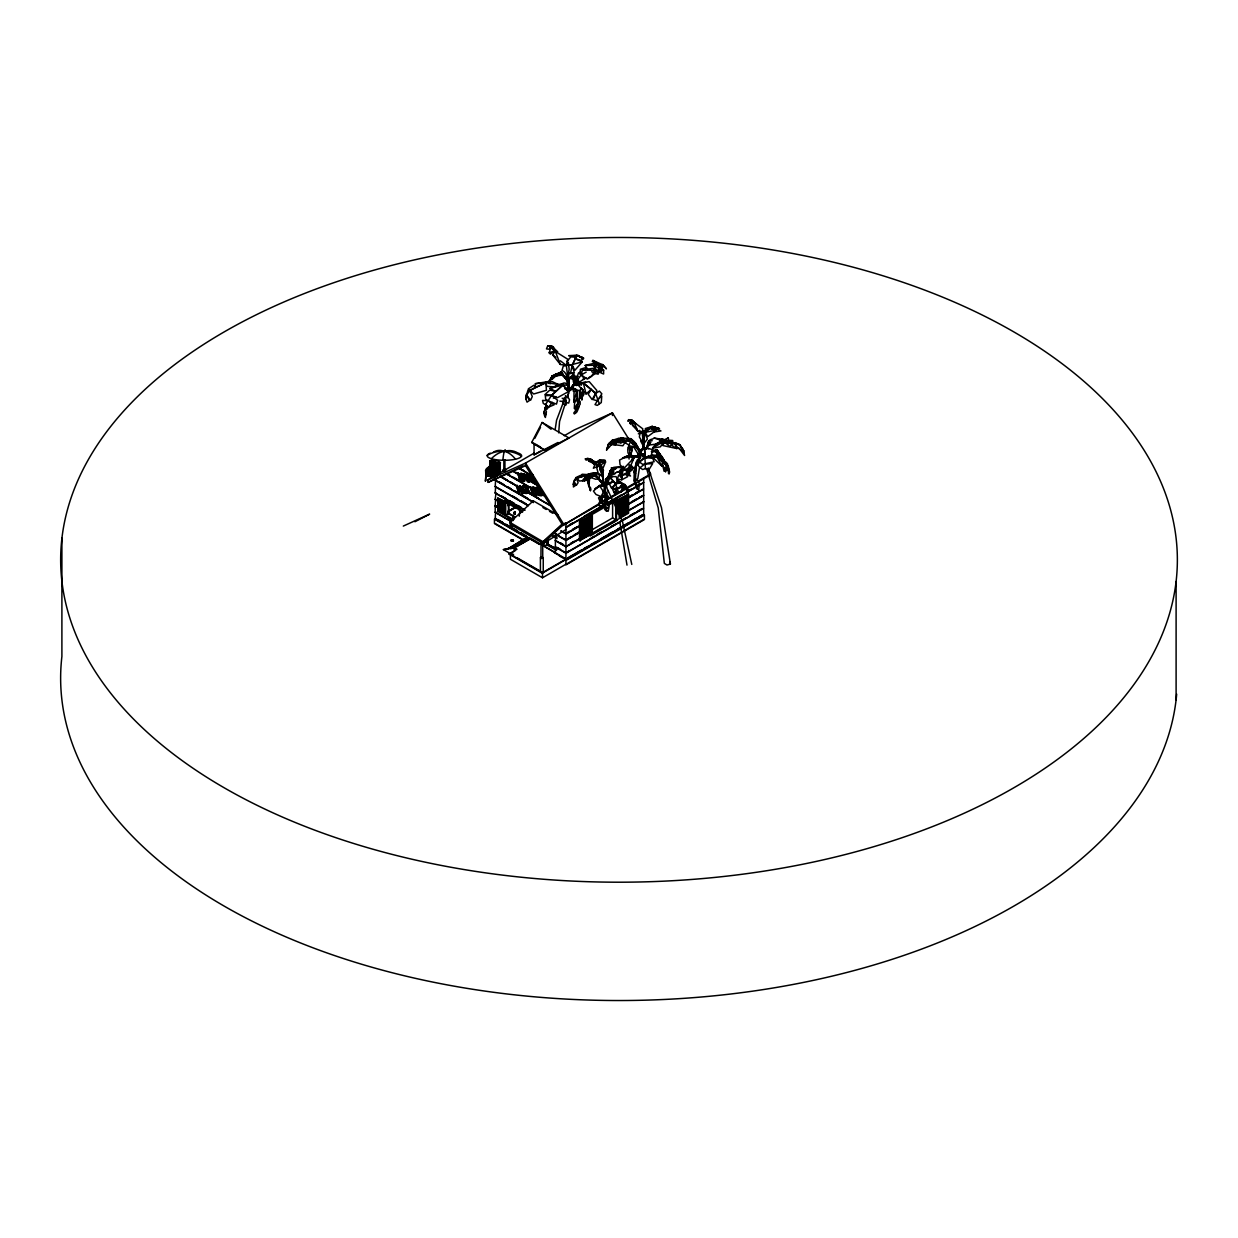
<?xml version="1.0" encoding="UTF-8"?>
<svg xmlns="http://www.w3.org/2000/svg" width="1238" height="1238" viewBox="0 0 1238 1238"><rect width="100%" height="100%" fill="white"/><g stroke="black" fill="none" stroke-linecap="round" stroke-linejoin="round"><path stroke-width="1.5" d="M603.633 370.193L600.801 369.853L598.898 367.593L600.028 366.68L603.633 370.193L603.618 374.015L600.755 372.824L602.225 370.023L594.859 370.827L591.485 376.429L587.369 379.091L581.21 374.944L580.715 372.081L578.517 372.886L575.33 382.062L569.171 390.635L581.21 374.944L586.193 372.127M529.415 481.938C524.076 467.531 531.659 479.694 528.719 481.876L526.413 474.139L527.79 474.015L530.081 478.673L530.514 474.278M575.794 412.765L577.759 403.542L577.527 398.822L573.906 401.979L574.03 391.812L577.883 390.403L573.024 388.252C562.191 397.104 574.54 383.393 576.722 390.883L579.523 390.295L579.353 400.524L574.726 408.586L575.685 409.995L579.338 406.327L576.954 411.898L574.401 413.987L573.767 413.059L580.189 404.253L580.142 401.514L574.308 408.432L574.633 402.69L577.527 398.822L576.722 390.883L573.256 391.146L573.024 388.252M558.972 384.801L552.055 381.536L545.85 382.573L546.438 390.279L533.64 394.009L528.347 388.871L533.888 385.235L535.358 387.401L549.285 381.381L535.404 383.672L535.358 387.401L529.802 390.543L526.506 395.247L525.841 398.946L527.048 402.133L529.431 400.508L526.336 394.365L525.841 398.946M595.555 463.167L593.373 468.243L599.424 465.674L602.968 468.304L605.599 461.929L596.639 467.422L598.14 473.071L601.622 475.717L603.494 470.27L599.424 465.674L599.393 461.867L604.484 461.48L605.367 460.381L599.517 460.226L599.424 465.674L604.717 485.652M527.419 475.268L530.653 479.988L531.117 475.361M665.549 467.685L665.58 472.018L665.332 467.887M639.876 461.155L638.05 464.931L636.332 463.554L634.413 481.783L635.496 484.925L639.071 485.977L638.762 489.877L637.199 489.01L635.419 479.493L636.409 461.697L633.856 472.746L635.62 473.659L634.135 474.51L634.042 480.978L637.771 478.564L639.551 467.206L636.332 463.554L637.028 460.304L639.798 457.642L636.332 463.554L633.856 472.746M514.08 512.609C513.29 514.049 516.138 514.621 514.265 513.043M599.285 403.619L595.586 393.452L591.284 389.382L586.054 393.932L578.533 385.467L583.33 382.929L591.284 389.382L588.189 394.226L592.135 399.611L595.586 393.452L599.409 391.084L601.854 393.839L595.014 404.594L597.304 405.383L601.281 402.598L601.761 396.145L596.515 400.617L593.219 399.595L596.84 390.481L589.242 381.66L574.215 383.95L576.521 385.544L585.651 382.31L574.215 383.95L568.691 390.775L568.629 373.582L570.966 372.994M602.272 495.076L602.132 498.728L602.736 495.618M621.739 479.802L621.584 475.33L626.103 474.433L627.681 476.661L621.739 479.802L617.437 479.044L618.644 475.005L621.662 477.574L623.256 468.49L620.068 464.761L619.573 460.072L628.904 455.29L637.585 456.389L622.544 457.921L628.904 455.29L638.947 457.58M514.219 512.934C512.996 514.776 515.673 511.201 514.002 512.47M589.505 479.029L589.242 482.82L587.385 480.298L590.418 490.65L587.385 480.298L588.127 480.978L590.48 476.615M548.96 381.846L552.272 375.919L552.55 378.936L555.847 375.996L555.475 374.108L557.007 375.795L563.275 374.835L561.247 372.065L552.272 375.919L552.04 379.246L549.455 380.608L552.272 375.919L561.247 372.065L566.462 379.385L568.737 390.434M599.285 478.394L590.511 473.612L594.611 472.746L604.593 486.286L599.161 478.673L599.501 475.299L596.778 473.164L588.267 473.875L584.955 479.787L583.918 478.642L582.433 480.839L588.514 479.895L588.096 478.611L585.357 478.533L584.553 481.04M491.393 458.694L491.393 458.694A28.753 21.185 -72.7 0 1 503.247 451.545L505.537 451.034A28.753 21.185 -72.7 0 1 517.53 452.829A17.224 4.534 0 0 1 516.617 458.942A17.224 4.534 0 0 1 493.374 459.236A17.224 4.534 0 0 1 490.248 453.17M580.003 374.387L580.39 369.264L585.141 367.748L587.369 369.574M605.49 484.677L606.62 479.23L609.467 477.187L609.761 478.735M515.178 514.11C515.472 513.94 512.733 512.811 515.225 514.358M558.678 432.851L559.561 421.493L565.735 402.211M598.743 461.851L593.575 464.095L599.517 460.226L600.461 461.109L604.546 460.505L599.517 460.226L599.393 461.867L605.599 461.929M485.219 481.056L486.395 472.018M485.59 481.087L486.41 472.08M568.165 390.806L569.31 378.673M643.621 449.239L643.327 431.01L640.046 432.913L639.35 436.937L643.528 444.086L643.868 449.286M581.117 387.865L583.16 389.985L581.798 400.075L582.665 394.845L580.312 390.79L580.885 388.423L583.16 389.985L583.64 394.984L583.021 390.635M500.477 469.929L488.84 467.33L485.606 472.127L486.828 472.359L489.552 467.593L499.889 470.347L499.904 469.496L496.515 474.293L497.738 474.525L500.462 469.31L489.567 467.036L489.629 466.2L500.013 468.258L496.515 473.845L497.738 474.077M564.079 398.249L562.888 401.499L559.886 401.127M630.962 470.719L631.086 469.728L622.76 469.651L621.584 475.33L630.962 470.719L622.76 469.651L623.256 468.49L620.548 469.465L619.929 473.628L621.662 477.574M650.832 442.368L646.298 449.115L648.697 441.084L651.157 439.304M555.197 429.276L556.574 420.193L564.389 399.626M502.891 460.103L502.876 460.149A28.753 2.306 -88.7 0 1 504.268 451.684L504.346 451.468M643.11 448.744L644.921 432.371L652.07 426.476L659.483 428.503L655.892 429.307L649.424 428.178L656.48 430.097L647.784 436.581L644.921 432.371L638.344 433.826L652.07 426.476L658.771 428.456L652.07 426.476L645.308 428.565L645.756 429.586M546.19 404.656L543.946 413.09L545.385 417.469L545.726 415.411L544.055 411.991L546.654 405.399M515.503 459.205L515.503 459.205A28.753 17.92 77.4 0 0 505.367 451.591L504.748 451.421M568.041 375.687L569.155 369.311L568.319 362.316L566.354 365.396L567.561 375.578M616.06 487.695L615.781 489.242L611.51 487.401M618.505 492.244L621.228 491.95L622.358 487.014L615.518 489.397L612.562 488.36L615.487 483.826L620.764 482.959L622.884 485.311L617.452 488.484L614.156 492.569L616.524 493.482L618.505 492.244L615.487 483.826L613.274 480.963L607.997 484.135L609.375 476.661L616.075 476.599L618.598 482.356L615.487 483.826L611.557 488.283L609.576 484.337L613.274 480.963L609.375 476.661L605.413 479.369L609.375 476.661L612.408 476.723M629.6 443.529L627.743 449.193L627.991 453.093L631.163 453.634L631.844 451.127L628.981 446.779L628.393 447.692L629.183 444.396M544.534 415.813L544.612 412.44L543.946 413.09L546.113 414.699L546.407 411.527L544.72 408.525L546.438 405.476M594.457 475.237L581.968 474.494L581.535 476.584L575.701 478.193L574.138 480.654L573.395 486.952L575.438 485.513L573.952 481.582L572.915 484.584M570.393 373.675L572.204 365.318L576.784 355.538L582.758 357.643L576.784 355.538L568.66 355.677L578.161 355.476L583.5 358.68L581.473 358.432M605.599 484.94L606.574 479.71M669.681 472.282L668.226 465.875L668.505 473.659L669.325 473.86L668.768 469.326L664.821 461.944L657.192 454.346L653.757 458.308L661.757 465.968L662.655 461.867L656.032 456.482L650.569 455.909M642.893 456.899L635.156 443.204L630.776 438.701L623.441 438.206L612.315 443.684L612.655 442.136L610.055 444.318L615.642 444.782L616.122 443.173L613.429 442.322L611.201 445.046M511.526 526.893L511.913 525.655L513.058 526.661M513.43 518.072L514.281 518.722M511.371 540.016L513.089 540.279L511.217 539.969L511.402 541.269L513.507 540.836L511.573 539.985M540.913 543.652L542.708 543.513L542.739 557.409L541.826 557.936L540.944 557.549L541.037 543.915M542.971 542.523L542.615 543.915M565.596 395.974L566.168 402.52L568.722 403.077L569.542 399.719L568.474 397.955L566.045 397.058L563.507 398.76L562.176 398.234M599.888 501.111L598.511 497.893L600.956 496.531L602.767 503.727L599.888 501.111L600.956 496.531L595.989 494.488L593.451 491.099L599.501 485.59L606.063 484.785L599.501 485.59L594.874 488.917L601.668 485.296L604.933 486.426L601.668 485.296M602.225 370.023L595.602 373.783L594.859 370.827L596.066 370.456L593.729 366.324L594.89 365.38L600.801 369.853L596.066 370.456L592.816 368.367L582.448 369.899L581.21 374.944L584.553 378.751L580.282 381.474L575.33 382.062M607.084 481.396L605.397 486.488L607.084 479.632M573.906 401.979L576.722 390.883L577.759 403.542M639.381 430.437L642.135 432.542L638.003 431.412L633.825 421.957L630.776 424.309L629.894 423.21L630.807 419.806L628.595 419.682L627.852 421.23L630.807 419.806L642.816 428.843L642.135 432.542L643.528 444.086M532.448 494.163L530.081 486.967C535.466 496.871 527.218 494.705 527.558 486.72L528.796 492.879L532.015 494.519M535.977 494.225C537.571 491.176 531.071 491.517 532.185 487.973A2.708 1.563 60 0 1 532.773 487.23C536.193 488.685 536.967 488.128 533.145 487.014A2.708 1.563 60 0 0 532.572 487.757L533.423 490.387L536.688 492.863M536.952 494.829L533.779 494.38C532.201 491.269 536.193 496.159 536.766 493.374M505.383 450.013A28.753 2.306 -88.7 0 0 504.516 450.895L503.974 451.406M503.851 459.623L503.851 471.09L504.439 470.455M548.774 383.455L549.626 380.546L550.152 383.888M560.35 360.8L566.354 365.396L560.334 364.452L555.073 350.679L550.399 354.145L549.177 352.815L550.91 346.996L555.986 351.871L567.762 359.252L566.354 365.396L563.228 366.231L561.959 370.626C572.312 372.855 567.422 410.753 567.84 379.029M567.886 395.51L568.552 393.297M646.298 449.115L648.697 441.084L654.206 438.113L664.45 439.598L655.645 444.179L649.857 444.953L648.697 441.084L652.194 440.743M513.584 554.315L511.108 554.825L511.867 553.479M540.418 557.657L541.826 556.883L543.25 557.75L543.25 571.445L541.764 572.219L540.418 571.352L540.418 557.657L541.764 558.524L543.25 557.75M567.422 396.965L569.666 389.955L568.288 389.351L569.666 389.955M616.772 491.842L616.338 493.204L615.038 488.84L612.346 488.778L614.265 492.941L615.534 492.523M610.736 443.962L608.678 443.746L606.558 450.121L608.678 443.746L612.129 440.449L618.752 438.252L617.298 439.769L612.129 440.449L610.319 445.974L607.858 448.651L608.678 443.746L612.887 440.31L612.47 443.127M533.423 488.082C534.491 490.016 541.13 496.314 534.166 494.163L533.392 493.095M519.48 477.992L520.409 481.087L520.037 477.295M520.749 473.349C519.31 480.576 518.273 473.504 521.647 473.442C515.967 477.605 530.313 487.153 520.378 476.676M610.504 482.572L605.351 486.302L601.095 497.49L603.386 505.429L599.115 505.785L599.161 502.427L602.767 503.727M662.438 440.805L661.448 443.405L671.042 442.894L662.438 440.805L666.183 443.065M520.006 476.893L521.647 473.442M639.396 450.678L637.756 447.599L626.861 439.598L625.546 442.956L632.107 447.166L637.756 447.599L639.675 450.539M547.769 345.773L553.788 348.11L557.673 351.809L555.986 351.871L549.332 346.377L553.618 347.244L551.637 345.742L547.769 345.773L546.469 348.915L549.053 349.209L550.91 346.996M638.003 431.412L632.494 425.176L633.825 421.957L629.894 423.21M523.38 487.215C522.869 497.428 531.365 490.944 523.488 487.091M605.893 484.166L607.27 480.932M606.078 484.29L607.456 481.056M634.119 457.704L622.76 469.651L629.492 468.506L634.119 457.704L628.904 455.29L629.074 459.066M679.755 444.767L674.571 443.049L677.867 448.017L683.268 451.143L679.755 444.767L664.806 441.068L662.81 445.541L676.876 448.558L674.571 443.049L664.806 441.068L661.726 439.041L679.755 444.767L683.794 450.926L679.755 444.767L675.174 442.57M567.53 364.746L572.204 365.318L574.865 370.301L582.247 361.914L575.159 358.695L581.365 360.475L583.671 358.092L576.784 355.538L572.204 365.318L574.37 373.009M579.152 384.028L580.282 381.753L575.964 382.325L569.48 389.738M560.334 364.452L552.86 355.058L555.073 350.679L549.177 352.815M599.501 371.415L598.078 374.216L591.671 371.725M522.699 486.441C519.852 493.807 532.201 496.593 526.506 487.787A3.25 1.872 60 0 0 525.051 486.348L523.07 486.209M544.89 450.462L531.706 442.446L542.136 422.483L568.985 437.973L544.937 450.09M534.739 438.453L540.495 427.42M549.873 388.438L562.888 385.003L551.591 395.371L545.293 395.696L545.71 399.379L554.129 404.78L548.449 407.209L545.494 404.563L551.591 395.371L562.888 385.003L568.18 385.204C570.223 400.369 569.898 379.462 562.501 383.532L568.087 391.827L557.379 397.738L551.591 395.371L544.859 394.643L549.827 390.078L555.676 391.378L549.873 388.438L561.418 383.734L565.689 388.237L568.644 387.865L568.18 385.204M629.229 465.813L631.21 465.442L633.345 467.794L631.906 470.332L628.811 469.187L631.55 467.469L628.331 467.531M645.4 468.645L649.269 469.171L652.674 463.6L642.584 464.265L639.644 462.13L645.013 457.596L652.643 458.277L654.159 461.743L645.215 463.739L640.061 467.685L642.646 469.527L645.4 468.645L644.812 453.65L637.477 455.863L641.098 449.549L644.534 447.63L653.091 449.657L650.538 456.93L645.013 457.596L638.529 461.743L638.901 456.543L644.812 453.65L644.534 447.63L648.635 448.698M489.072 470.486L499.471 472.545M603.293 365.086L592.94 360.397L592.29 361.45L599.672 365.117L602.457 364.483L606.434 368.862L602.875 364.792L598.759 365.55L599.13 368.475M628.502 438.608L612.454 412.888L525.531 463.074L525.531 465.689L562.826 525.438L600.43 502.907M647.567 469.14L650.569 473.953L649.749 475.268L606.295 500.353M626.861 439.598L622.853 445.788L612.655 444.457M619.929 473.628L623.256 468.49M568.505 381.087L572.157 375.114M575.887 381.072L571.523 378.689L572.962 376.801L575.887 381.072L573.194 380.716L573.828 383.532L576.614 382.496L578.425 379.849L576.893 378.766L575.159 379.633L572.962 376.801L568.861 377.683L566.215 376.692L568.629 373.582L572.668 372.87L575.577 376.801L573.349 377.095L572.668 372.87M604.809 491.656L607.115 493.111L607.239 502.349L603.804 505.692L605.196 507.936L608.879 507.951L608.26 511.186L605.815 510.752L604.624 509.22L609.22 506.729L608.214 504.021L605.305 503.587L603.339 505.15M513.058 517.654L513.29 515.209L513.074 517.763M511.031 524.324L513.089 525.237M511.449 526.63L513.136 526.367M540.697 541.439L541.486 542.554L543.142 541.826L509.948 522.374L533.269 500.848L558.168 515.209M536.828 494.86C539.319 491.192 530.885 490.712 533.717 487.865M591.516 476.986L594.611 472.746L596.793 473.581L591.516 476.986L587.338 476.243L585.357 478.533L592.043 477.28L587.926 475.949L584.909 478.007L584.955 479.787M505.305 471.028C506.698 468.196 502.009 468.444 503.479 471.09M640.603 440.883L642.801 445.015L647.397 439.072L644.921 432.371L652.07 426.476M664.806 441.068L660.334 446.841L652.921 448.11M552.241 402.412L546.948 409.205L544.72 408.525M577.759 376.398L573.349 377.095L577.759 376.398L575.159 379.633L576.614 382.496M612.315 443.684L613.971 441.672L618.567 440.14L617.483 440.264L613.429 442.322L621.522 442.817L617.483 440.264L631.21 440.14L630.776 438.701L626.443 438.592M620.253 467.577L623.565 466.478L613.414 467.577L610.272 470.904L607.518 477.914L611.928 473.396L610.272 470.904L611.185 469.125L607.935 477.976M637.477 455.863L644.534 447.63L645.013 457.596M566.927 361.45L570.687 357.086L576.784 355.538M581.334 385.219L580.282 381.753L578.1 384.275L574.865 383.765M566.277 379.602L561.247 372.065L557.007 375.795M628.749 454.81L630.096 453.309L628.981 446.779L632.185 450.632L632.107 445.928M568.629 373.582L566.431 376.012L566.524 378.642L568.35 380.778M613.909 471.059L609.514 476.197M577.032 478.208L573.952 481.582L576.413 485.265L578.115 482.665L576.088 477.466L580.668 475.33L581.535 476.584L589.861 474.448L577.032 478.208L579.43 481.056L589.319 479.88M523.581 486.998C521.569 488.623 523.937 494.395 526.738 493.003M526.351 493.219C528.394 491.594 526.011 485.822 523.21 487.215M615.998 483.47L617.824 481.551L617.22 479.787L623.967 484.275L627.743 489.304L627.96 492.848L627.743 489.304L624.602 484.275L627.96 491.563M620.594 442.724L617.483 440.264L621.816 442.399L630.776 438.701L641.64 455.584M562.346 523.813L543.142 541.548L543.142 543.343L509.948 524.169L509.948 522.374M563.197 524.03L542.337 542.848M543.142 543.343L565.085 523.07M523.024 486.147C518.01 492.6 532.216 497.908 526.135 488.004A3.25 1.872 60 0 0 524.68 486.565L523.581 486.194M602.875 364.792L603.123 366.649L600.941 368.615L598.759 365.55L599.672 365.117L592.94 360.397M603.386 505.429L607.487 501.808L605.537 500.431L602.132 502.024L608.369 496.624L607.843 495.881L601.095 497.49L600.956 496.531M623.488 467.654L618.799 471.632L613.986 473.427L610.272 470.904L615.255 469.248M584.909 478.007L587.926 475.949M605.552 485.188C601.204 490.062 604.67 467.097 600.569 464.59L604.361 485.544L605.552 485.188L622.466 521.446L631.782 564.42M654.206 438.113L669.077 441.951L669.944 440.341L672.652 440.511L673.008 443.838L669.789 446.376L666.849 444.102L671.042 442.894M589.04 461.14L589.922 461.82L591.145 459.484L591.269 462.176L600.925 465.89L597.985 465.767L591.145 459.484L587.725 458.493L587.586 459.731L586.069 460.118L585.342 458.911L587.725 458.493L589.04 461.14L591.145 459.484L592.337 460.335L589.35 458.865L586.533 458.694L599.393 463.058L600.925 465.89L599.78 466.54L599.873 469.821L603.138 474.727M645.911 457.936L648.743 455.708M646.112 458.184L648.96 455.971M511.526 539.907C509.36 541.61 514.977 541.61 512.811 539.907M596.871 462.192L599.517 460.226M607.208 478.688L609.467 477.187M640.99 449.951L644.534 447.63M593.017 475.825C599.981 475.856 617.994 500.229 596.886 476.909M668.257 437.834L663.645 440.774L668.257 437.834L669.077 441.951L673.008 443.838M615.596 482.944L617.824 481.551L623.287 484.507L626.165 486.41L626.985 490.434L624.138 487.772L623.287 484.507L623.379 487.865L620.424 486.101M553.355 398.156L555.877 396.593M588.53 377.822L594.58 374.124M624.308 438.685L620.811 437.664L617.298 439.769L623.024 439.676M525.531 465.689L488.221 482.371L487.401 480.112L534.197 453.093M564.28 435.714L574.324 429.926L612.454 412.888L612.454 415.504M534.058 443.297L534.058 454.841L540.402 451.174M488.221 482.371L494.906 478.502M557.998 442.477L534.058 454.841M551.281 506.28L500.353 476.429M498.388 477.388L495.215 478.874L495.989 480.035M528.115 505.444L495.215 486.441L495.602 480.112M533.083 476.537L518.382 468.041L523.844 470.455M520.409 481.087L517.732 473.071L519.542 476.692M495.215 486.441L495.989 486.441M517.36 473.287L518.474 473.133M524.819 509.963L495.215 492.863L495.602 486.519M523.55 481.381L523.101 473.829L524.386 473.69L528.58 481.597L527.419 481.752L526.274 479.539L524.154 479.338L524.293 481.458L522.761 481.303L519.666 477.528M523.101 473.829L524.386 473.69M523.86 474.912L526.181 478.425L524.092 478.487L523.86 474.912L525.81 478.642M526.413 474.139L527.79 474.015M495.215 492.863L495.989 492.863L495.215 499.285L498.249 501.034M519.681 481.025L520.796 480.87M524.092 478.487L526.181 478.425M530.127 474.494C532.835 473.226 535.28 482.835 532.727 482.247L530.731 475.593M524.154 479.338L526.645 479.323L528.58 481.597M522.761 481.303L524.68 481.242L524.541 479.121M514.312 490.604L519.31 493.498C515.534 484.151 522.436 493.962 518.66 493.405L516.354 485.667L517.469 485.513L518.366 488.546L520.919 488.793L520.006 485.76L520.919 488.793M516.354 485.667L517.469 485.513M495.215 499.285L495.989 499.285M498.249 507.441L495.215 505.692L495.602 499.347M513.321 520.533L497.753 511.402L497.753 498.094L522.9 511.712M530.204 479.942L530.653 479.988M519.635 485.977C521.771 484.863 524.633 494.442 521.956 493.714L520.811 489.923L518.273 489.691M498.543 499.456L504.531 502.458L498.543 499.456L498.543 510.954L504.531 513.956L498.945 510.721L497.753 511.402M528.719 481.876L529.787 481.721M534.568 478.487L535.435 481.365M517.082 485.729L518.366 488.546M532.727 482.247L533.857 482.108M520.811 489.923L523.07 493.56M526.815 486.658L527.93 486.503C527.682 495.293 536.24 495.788 530.081 486.967M495.215 505.692L498.914 507.379M511.511 521.523L495.215 512.114L495.215 506.002L504.531 511.077M518.66 493.405L519.774 493.25M530.823 487.029L532.944 493.003L531.644 494.736M497.753 498.094L505.708 501.777L505.708 515.085L513.662 519.681M536.131 487.54L539.969 487.633L539.861 488.778L537.137 488.515L537.772 490.635C541.161 489.722 542.089 492.801 538.05 491.548L538.901 494.426C543.358 493.683 542.801 496.809 538.437 495.262L536.131 487.54L539.969 487.633M495.215 512.114L495.989 512.114M539.629 544.163L495.215 518.521L495.602 512.192M507.704 505.352L511.046 503.417M537.137 488.515L540.248 488.561M507.704 505.646L511.046 503.711M533.454 493.095L535.837 494.039M537.772 490.635L540.697 490.65M538.05 491.548L540.96 491.563M495.215 518.521L495.989 518.521M507.797 511.402L516.153 506.574M507.704 511.774L516.06 506.946M507.704 512.068L516.71 506.698M538.901 494.426L542.012 494.457M538.437 495.262L542.29 495.37M515.178 516.973L508.818 513.29L504.918 515.534L504.918 502.226M519.248 516.215L520.037 510.056M511.093 554.051L503.402 549.61L511.774 547.598M507.998 549.161L525.051 539.304M513.569 546.871L527.79 538.979M516.942 545.246L526.243 539.876M513.197 547.908L530.251 538.05L565.936 558.911M514.745 547.444L530.529 538.638L516.571 546.701M643.28 514.559L542.244 573.225L509.174 554.129L514.807 550.446M509.174 554.129L515.287 550.601M605.444 500.013L635.527 482.65M638.87 480.715L650.569 473.953M562.826 525.438L599.61 504.206M569.294 524.897L572.637 522.962M584.336 516.215L604.423 504.624M607.765 502.69L621.136 494.968M626.165 492.059L631.179 489.165M565.936 527.28L643.667 482.402L643.667 477.822M565.936 527.574L643.667 482.712L643.667 488.824L627.774 498.001M566.339 546.608L555.382 540.433L555.769 534.089M590.031 514.203L604.438 505.878M607.069 504.361L617.251 498.481L617.251 513.043M565.936 529.585L542.476 544.024L540.96 543.637M615.054 520.997L579.477 540.65L579.477 521.771L604.438 507.363M607.672 505.506L628.579 494.318L628.579 513.197L616.493 520.177L612.609 517.933L591.671 530.019M579.477 521.771L592.337 515.256L592.337 534.12L591.547 514.807L592.337 515.256M591.547 533.671L615.719 519.728L615.719 500.848L628.579 494.318M591.006 517.314L581.195 522.529L591.006 517.314L591.006 533.593L581.195 538.809L591.006 533.593M617.437 513.816L617.437 501.591L626.861 496.159L627.248 512.671L619.402 517.205M617.437 501.591L627.248 496.392M581.195 523.891L590.619 518.443M617.437 502.953L626.861 497.521M569.263 531.334L566.339 533.47M572.59 529.415L577.558 526.537M627.914 497.475L632.897 494.596M636.224 492.662L639.566 490.743M569.263 531.628L566.339 533.779M572.59 529.709L577.558 526.831M627.914 497.769L632.897 494.891M636.224 492.972L639.566 491.053M544.086 542.507L544.086 546.283L546.685 544.782L556.357 550.368M547.645 538.731L547.645 544.225L555.97 548.434M561.015 530.854L565.936 533.702L579.616 525.81M561.015 531.148L565.936 533.996L579.616 526.104M581.195 525.237L590.619 519.805M617.437 504.315L626.861 498.868M627.774 498.295L643.667 489.118L643.667 495.246L627.774 504.423M555.382 540.433L555.382 546.84L566.339 553.015M581.195 526.599L590.619 521.152M617.437 505.677L626.861 500.229M581.195 527.961L590.619 522.513M617.437 507.023L626.861 501.591M581.195 529.307L590.619 523.875M617.437 508.385L626.861 502.953M581.195 530.669L590.619 525.237M617.437 509.746L626.861 504.299M570.919 536.781L566.339 539.892M574.246 534.878L579.229 532M631.241 501.963L636.224 499.084M639.566 497.165L643.667 495.246M579.616 532.216L565.936 540.108L565.936 533.996M555.382 534.305L565.936 540.418L579.616 532.526M627.774 504.717L643.667 495.54L643.667 501.653L624.586 512.671M555.382 546.84L555.382 552.798L544.086 546.283M581.195 532.031L590.619 526.583M617.437 511.093L626.861 505.661M581.195 533.377L590.619 527.945M617.437 512.455L626.861 507.023M581.195 534.739L590.619 529.307M619.015 512.903L626.861 508.369M581.195 536.1L590.619 530.653M619.015 514.265L626.861 509.731M570.919 543.203L574.246 541.285M570.919 543.497L574.246 541.594M581.195 537.462L590.619 532.015M619.015 515.627L626.861 511.093M579.616 538.638L565.936 546.531L565.936 540.418M582.928 536.719L589.567 532.882L582.928 537.013M555.382 540.727L565.936 546.825L579.616 538.932M624.586 512.965L643.667 501.963L643.667 508.075L565.936 552.937L565.936 546.825M619.015 516.973L627.248 512.671M580.978 539.783L588.53 535.42M621.755 516.231L627.805 512.749M617.251 520.316L590.031 536.039L590.031 532.402M569.263 550.585L566.339 552.721M593.961 536.317L589.567 539.304M597.149 534.476L601.931 531.721M611.479 526.212L616.648 523.674M621.244 520.564L626.242 517.685M629.569 515.766L634.568 512.872M637.895 510.954L641.222 509.035M555.382 547.15L565.936 553.247L643.667 508.369L643.667 514.482L565.936 559.359L554.423 552.721M509.174 553.696L542.244 572.792L566.339 558.88M567.608 557.951L580.885 550.291M584.212 548.372L587.524 546.453M590.774 544.581L595.555 541.811M600.337 539.056L613.073 531.706M619.588 527.945L616.648 530.081M622.915 526.026L627.914 523.132M631.241 521.213L636.224 518.335M639.566 516.416L642.893 514.791M565.936 559.947L620.517 528.44M623.828 526.521L643.667 515.07M565.936 560.396L644.441 515.07L644.441 519.527L565.936 564.853L565.936 553.247M513.615 555.785L510.412 553.928L510.412 559.251L542.492 577.775L565.797 564.311M565.936 564.404L643.667 519.527M663.274 441.92L652.627 447.893L655.676 444.287L662.655 440.419M607.549 447.212L608.91 446.485M414.9 521.755L429.648 514.126L403.309 526.073M529.802 390.543L532.294 396.547L530.653 400.214L526.506 395.247L528.007 389.985L529.802 390.543L545.85 382.573L559.266 384.554L554.67 386.952L546.871 386.318L545.85 382.573L535.404 383.672M618.567 440.14L613.971 441.672M499.966 476.661L512.253 470.92L538.979 486.348M516.927 468.722L512.532 470.78L538.855 485.977M518.382 468.041L523.07 465.859M605.8 495.324L599.501 485.59L605.212 486.302L605.8 495.324L601.095 497.49L608.369 496.624M487.401 480.112L525.531 463.074L563.661 524.138M512.872 526.63L511.665 526.723M542.755 543.436L541.114 543.761M540.991 557.224L541.826 557.023M615.131 473.736L609.328 476.073L609.638 472.839L613.444 468.583L616.184 468.552L611.247 467.856L616.462 468.212M522.653 486.364L523.442 485.992M582.247 361.914L568.319 365.566M653.602 432.077L660.953 430.932L655.026 428.1L651.327 428.704M566.818 396.346L567.669 396.052M574.85 383.486L580.282 381.753M627.805 468.552L631.55 467.469M596.793 473.581L587.338 476.243L591.656 477.357M648.294 467.918L661.51 507.766L670.408 564.048L666.988 565.008L664.342 563.414L658.229 507.905L646.561 468.521M651.513 429.029L655.026 428.1M585.172 365.458L593.048 363.539L599.672 365.117L585.172 365.458L587.648 369.218M621.816 442.399L631.21 440.14M511.82 525.036C509.066 525.763 513.476 527.682 513.43 525.577M541.486 542.167L540.557 543.095L542.492 543.559M541.563 542.786L540.944 543.776M486.147 471.972C495.788 462.703 482.882 468.382 486.085 472.142M644.921 432.371L656.48 430.097M583.191 378.828L586.75 378.147M599.316 478.58L595.71 479.261L590.139 477.234M503.402 549.61L512.253 548.016M665.27 470.997L664.048 471.167L662.763 465.503M659.204 440.094L664.45 439.598M533.346 488.082L536.008 488.809M503.851 468.985L504.934 468.97M511.851 539.923L512.764 539.985M585.342 458.911L588.839 458.664L586.533 458.694M612.129 440.449L619.495 440.032M578.161 355.476L570.563 355.894L575.02 357.38M616.493 472.282L621.383 472.173M613.414 467.577L622.776 467.407M503.479 469.372L503.293 470.641M581.968 474.494L590.712 474.556M661.757 460.288L664.218 460.319L665.131 463.275M642.801 445.015L643.311 448.744M582.448 369.899L596.066 370.456L594.89 365.38M651.281 451.731L654.128 451.839L656.945 449.827L664.218 460.319L665.116 463.492L661.757 456.218L662.639 458.803L655.552 451.638L656.945 449.827L664.218 460.319L664.791 463.322M503.851 451.344L502.891 451.251A28.753 27.654 17.6 0 0 487.23 455.367M504.206 451.112L505.893 451.328A28.753 27.654 17.6 0 1 521.554 456.126M520.362 473.566L521.26 473.659M517.995 488.762L520.548 489.01M518.645 489.459L521.198 489.706M651.853 454.888L656.186 455.383L661.757 465.968M628.595 419.682L632.649 420.425L629.693 419.744L635.62 423.427L629.693 419.744M629.755 467.128L633.345 467.794M531.566 494.519L529.183 492.662L527.202 486.441M496.995 473.442L488.035 472.22L496.701 473.937M496.546 474.185L487.602 472.962L496.252 474.68M497.846 475.268L487.153 473.705L497.552 475.763M497.397 476.011L486.704 474.448L495.37 476.166M495.215 476.413L486.271 475.191L494.921 476.909M494.782 477.156L486.07 475.578L493.622 477.481M533.779 488.035L535.574 489.025M594.859 370.827L599.548 371.988M628.331 439.97L631.287 440.713M598.759 365.55L603.123 366.649M635.651 456.095L640.619 457.565M620.811 437.664L623.828 438.639M504.036 451.205L503.417 450.988A28.753 17.92 77.4 0 0 493.281 452.288M683.763 453.356L682.989 449.208L684.599 455.491L678.888 447.955M626.32 471.539L629.833 473.055L627.465 470.966M589.35 458.865L591.934 460.01M635.419 479.493L638.452 480.87L639.365 484.538L635.434 486.441L637.199 489.01M664.218 460.319L661.494 459.05L655.196 451.143L656.945 449.827L662.639 458.803M545.494 404.563L543.312 403.495L542.538 400.4L547.676 400.648L556.45 404.13L557.611 400.292L551.591 395.371M588.236 477.528L590.077 478.441L590.433 473.566L590.82 475.206M591.269 462.176L597.985 465.767M581.597 398.651L580.421 398.002L580.483 392.663L582.959 395.943L583.16 389.985M590.139 489.474L590.866 489.877L590.619 487.958L588.437 485.265L589.118 483.269L587.385 480.298M566.137 401.189L563.986 399.069M643.667 482.402L642.893 482.712M643.667 501.653L642.893 501.653L643.667 501.963M535.652 444.225L540.48 447.011M531.706 442.446L545.912 450.647M518.382 467.747L533.036 476.197M516.215 472.452L521.152 475.299M524.432 477.203L535.946 483.857M515.983 472.622L520.981 475.516M524.324 477.435L536.023 484.197M510.118 475.361L506.11 473.783L545.308 496.423M513.461 477.28L518.474 480.174M530.158 486.921L543.528 494.643M506.11 473.489L544.813 495.834M502.272 477.249L507.193 480.081M510.474 481.984L513.755 483.872M521.956 488.608L528.518 492.399M535.079 496.19L538.36 498.078M502.009 477.388L506.976 480.251M510.288 482.17L513.6 484.073M521.879 488.855L528.502 492.678M533.47 495.54L538.437 498.419M499.966 476.351L551.096 505.878M499.332 481.953L504.315 484.832M507.657 486.766L510.985 488.685M522.637 495.417L527.636 498.295M495.215 480.035L533.052 501.87M542.909 507.565L546.206 509.468M549.502 511.371L552.782 513.275M495.215 480.329L533.052 502.179M512.656 496.067L517.639 498.945M520.981 500.864L525.98 503.758M495.215 486.751L528.115 505.738M500.988 495.742L505.986 498.635M509.313 500.554L514.312 503.433M517.639 505.367L520.981 507.286M500.988 496.051L505.986 498.929M509.313 500.848L514.312 503.742M517.639 505.661L520.981 507.58M495.215 493.157L524.819 510.257M504.795 500.214L520.935 509.53L520.935 512.594M519.248 510.505L522.126 512.161M498.945 500.198L504.531 503.417M498.945 501.158L504.531 504.377M555.769 533.795L558.678 535.466M555.382 534.011L566.339 540.186M495.215 499.579L498.249 501.328M498.945 502.102L504.531 505.336M498.945 503.061L504.531 506.296M498.945 504.021L504.531 507.255M553.881 535.714L557.007 537.524M498.945 504.98L504.531 508.199M552.334 535.93L557.007 538.638M498.945 505.94L504.531 509.158M498.945 506.899L504.531 510.118M560.133 542.724L563.042 544.395M560.133 543.018L563.042 544.705M514.466 517.004L508.416 513.522L508.416 502.86M495.215 506.002L498.249 507.75M507.905 513.816L508.818 514.343M498.945 508.803L504.531 512.037M498.945 509.762L504.531 512.996M507.704 518.861L511.046 520.796M557.224 547.459L560.133 549.146M495.215 512.408L511.511 521.817M547.645 544.225L557.007 549.626M497.661 519.496L502.659 522.374M505.986 524.293L510.985 527.187M514.312 529.106L517.639 531.025M520.981 532.944L525.98 535.837M495.989 518.83L495.215 518.83L539.629 544.472M497.661 519.79L502.659 522.668M505.986 524.603L510.985 527.481M514.312 529.4L517.639 531.319M520.981 533.253L525.98 536.131M559.359 555.862L562.656 557.765M495.215 519.109L529.756 539.056M529.353 539.273L494.442 519.109L494.442 523.566L524.37 540.851M495.215 523.566L523.179 539.706M513.538 547.273L517.004 549.27L515.704 550.012L513.399 548.682M510.737 548.821L527.527 538.824M516.819 557.626L543.033 572.761M626.165 486.41L617.128 480.731M631.736 459.035L633.005 459.809M670.841 444.813L676.876 448.558M566.462 379.385L560.412 373.628L561.247 372.065L558.88 374.65L552.612 376.925L552.272 375.919M565.317 388.639L568.335 390.682L565.008 388.887M649.904 456.497L652.209 458.091L656.032 456.482L666.245 465.148L666.926 470.208L668.412 470.626L667.561 463.987L666.044 462.207L666.524 470.347L662.887 466.107L662.655 461.867L666.245 465.148M627.217 471.848L630.529 476.026L627.867 475.021L627.217 471.848L629.43 472.885L627.264 470.889M542.136 422.483L551.096 429.261M632.494 425.176L636.626 428.333M552.86 355.058L555.862 357.349M637.044 447.274L628.734 440.558M595.586 393.452L583.33 382.929L586.054 393.932M642.615 456.234L637.524 446.345L631.318 439.134L634.506 441.981M631.318 439.134L635.759 443.219L637.539 446.686M621.151 485.342L623.379 487.865M597.536 477.822L605.026 486.658M597.536 478.085L603.788 485.234M615.487 483.826L609.375 476.661L606.156 478.951L607.997 484.135M632.819 420.781L634.49 422.823M521.074 478.564L523.132 481.087M632.216 456.033L630.096 453.309L630.916 456.172M634.676 443.514L637.756 447.599M511.294 526.506L513.089 526.521M565.302 395.943L567.623 397.429L568.041 394.798M574.215 383.95L568.567 390.357M641.594 453.495L643.528 456.435M641.315 453.619L643.234 456.559M633.516 446.639L640.541 457.89M527.403 474.231L530.081 478.673M527.79 475.052L530.591 479.725M553.788 348.11L555.986 351.871M603.788 485.853L605.32 491.672M524.014 473.906L528.193 481.83M539.582 487.865L539.861 488.778M541.625 494.674L541.904 495.587M540.31 490.867L540.588 491.796M537.509 488.298L538.143 490.418M538.422 491.331L539.288 494.21M532.649 474.479L534.599 482.433L532.278 474.696M536.503 487.308L538.824 495.045M531.148 474.587L533.47 482.325M531.613 477.032L533.114 482.031M526.784 473.922L529.106 481.659M518.103 473.349L519.155 476.909M517.732 473.071L520.053 480.808M520.362 486.039L522.684 493.776M516.726 485.451L519.047 493.188M669.835 561.882L670.408 564.048M606.759 510.83L604.67 498.976M619.882 522.204L627.001 565.116M572.962 376.801L573.38 379.695M604.825 499.966L605.305 503.587M604.067 494.148L604.469 497.366M608.137 490.558L608.276 491.997M524.231 474.696L524.479 478.27M523.488 473.612L523.937 481.164M629.322 464.73L629.492 468.506M1176.1 581.535A558.369 322.375 0 0 1 307.922 827.541A558.369 322.375 0 0 1 372.978 270.457A558.369 322.375 0 0 1 1176.1 581.535L1176.1 699.841M626.861 496.159L626.861 512.439M617.824 501.823L617.824 512.687M616.493 501.297L616.493 520.177M612.609 502.829L612.609 517.933M590.619 517.082L590.619 533.377M589.567 513.863L589.567 516.989M581.581 522.746L581.581 539.041M580.251 522.219L580.251 541.099M565.936 522.699L565.936 533.702M548.171 538.437L548.171 543.931M546.685 541.192L546.685 544.782M542.492 572.451L542.492 577.775M533.269 500.848L533.269 502.643M508.818 501.885L508.818 513.29M505.491 469.372L505.491 470.517M504.934 459.654L504.934 471.028M504.129 502.69L504.129 514.172M498.945 499.239L498.945 510.721M61.9 538.159L61.9 656.465A558.369 322.375 0 0 0 586.363 999.979A558.369 322.375 0 0 0 1176.673 694.147M489.474 468.691L499.843 471.183L489.474 468.691M489.691 464.946L489.644 465.782L500.044 467.84L500.09 467.02L489.691 464.946M489.768 463.693L489.722 464.529L500.121 466.602L500.167 465.767L489.768 463.693M489.846 462.439L489.799 463.275L500.183 465.349L500.245 464.513L489.846 462.439M489.923 461.201L489.877 462.037L500.26 464.095L500.307 463.26L489.923 461.201M563.445 402.18L563.352 403.805L565.658 405.383L566.416 403.898L565.395 400.57L563.445 402.18M489.954 460.675C509.081 467.484 497.831 458.029 489.954 460.675M606.481 479.338L605.692 486.488L606.481 479.338M514.993 511.65C516.571 513.631 513.12 511.248 514.993 511.65M540.681 557.533C542.584 560.412 543.668 555.258 540.681 557.533M488.778 470.982L499.162 473.04L488.778 470.982M578.316 380.886L569.171 390.465L578.456 380.933M524.788 538.716L507.735 549.007L524.788 538.716M656.945 449.827L651.683 451.297L656.945 449.827"/></g></svg>
